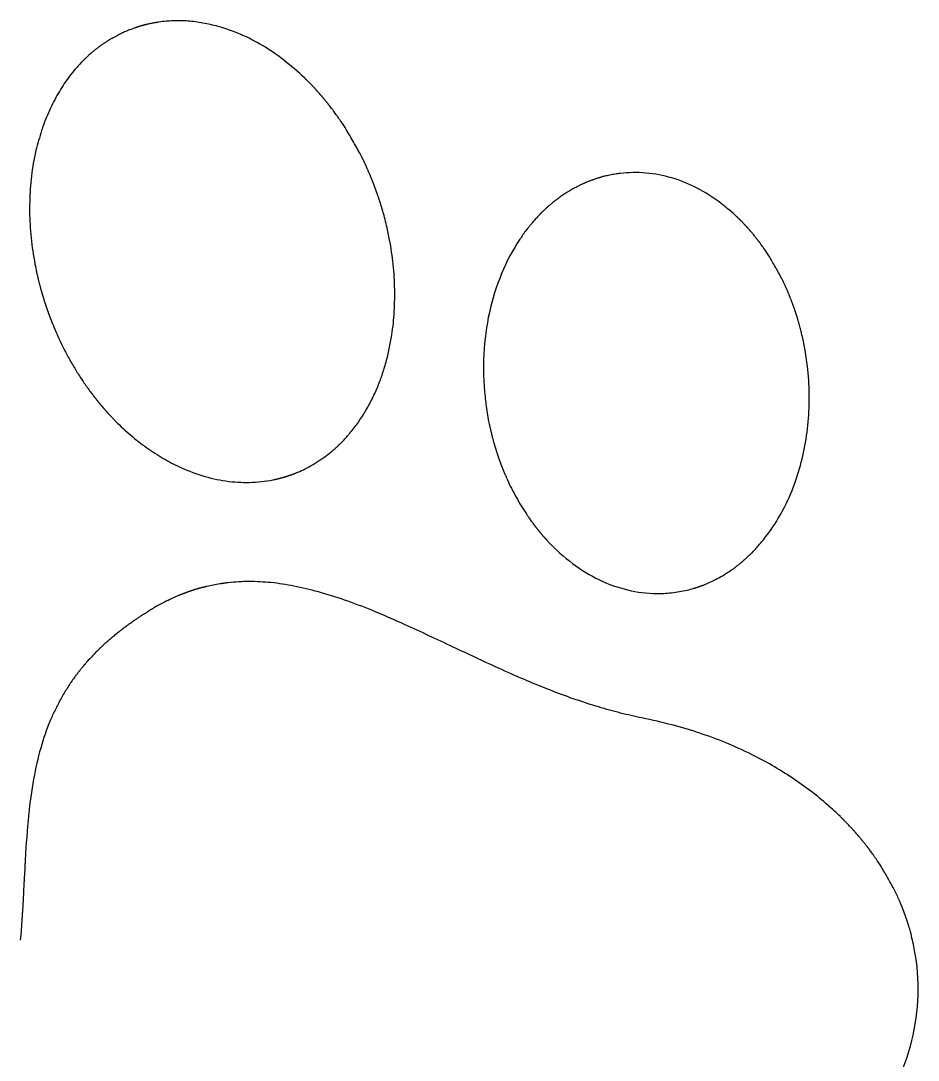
# Model space of a CAD drawing. Header units: millimetres. Extents: x 0 to 200, y 0 to 126.
# Drawn here: x 174.91 to 187.3, y 14.86 to 29.22 of the extents above; entities that cross this region are included whole.
import ezdxf

# ---------------------------------------------------------------- set-up
doc = ezdxf.new("R2010")
doc.units = ezdxf.units.MM
doc.layers.add('paw', color=70, linetype='Continuous')

msp = doc.modelspace()

# ---------------------------------------------------------------- linework, layer by layer
at = {"layer": 'paw'}
for points in [[(176.101, 28.936, -0.169493), (176.101, 28.936, -0.00052), (176.09, 28.928, -0.002874), (176.077, 28.919, -0.001784), (176.062, 28.909, 0.001252), (176.046, 28.899, 0.001379), (176.031, 28.889, 0.001282), (176.018, 28.88, 0.007016), (176.011, 28.875, 0.002512), (175.994, 28.863, 0.001573), (175.974, 28.848, 0.001459), (175.956, 28.834, 0.005998), (175.945, 28.826, 0.001713), (175.925, 28.81, 0.00241), (175.908, 28.795, 0.002729), (175.893, 28.783, 0.00523), (175.881, 28.773, -0.001247), (175.876, 28.769, -0.000733), (175.871, 28.764, -0.000733), (175.866, 28.76, -0.001253), (175.862, 28.756, 0.004143), (175.853, 28.749, 0.003411), (175.844, 28.741, 0.00207), (175.832, 28.73, 0.000463), (175.812, 28.711, 0.007597), (175.805, 28.705, 0.001193), (175.793, 28.692, 0.001325), (175.778, 28.678, 0.001156), (175.763, 28.663, 0.029311), (175.6, 28.477, 0.027282), (175.456, 28.27, 0.026311), (175.33, 28.04, 0.023164), (175.223, 27.789, 0.015723), (175.193, 27.7, 0.00475), (175.153, 27.563, 0.004756), (175.116, 27.425, 0.015607), (175.095, 27.333, 0.024199), (175.045, 26.984, 0.023662), (175.028, 26.628, 0.023274), (175.044, 26.267, 0.021703), (175.094, 25.9, 0.00237), (175.105, 25.843, 0.002063), (175.117, 25.783, 0.00108), (175.128, 25.728, 0.026397), (175.132, 25.713, -0.017223), (175.133, 25.709, -0.000349), (175.137, 25.691, -0.000824), (175.142, 25.67, -0.000554), (175.148, 25.646, 0.000476), (175.157, 25.607, 0.002851), (175.162, 25.586, 0.005327), (175.166, 25.572, 0.006353), (175.17, 25.559, -0.005206), (175.171, 25.554, -0.000759), (175.174, 25.543, -0.000858), (175.177, 25.531, -0.000736), (175.181, 25.518, 0.000736), (175.184, 25.506, 0.000858), (175.187, 25.493, 0.000759), (175.19, 25.483, 0.005206), (175.192, 25.478, -0.00143), (175.193, 25.474, -0.000682), (175.194, 25.469, -0.000676), (175.196, 25.464, -0.000961), (175.197, 25.459, 0.004025), (175.199, 25.454, 0.002194), (175.2, 25.448, 0.002185), (175.202, 25.441, 0.00347), (175.204, 25.436, -0.005991), (175.206, 25.431, -0.004448), (175.208, 25.425, -0.004496), (175.209, 25.42, -0.010126), (175.21, 25.416, 0.01321), (175.211, 25.411, 0.005379), (175.213, 25.406, 0.005317), (175.215, 25.4, 0.006755), (175.217, 25.394, -0.00648), (175.219, 25.388, -0.005228), (175.221, 25.382, -0.005286), (175.222, 25.377, -0.013515), (175.223, 25.373, 0.012625), (175.225, 25.366, 0.006985), (175.227, 25.358, 0.004692), (175.231, 25.347, 0.001438), (175.236, 25.331, -0.001253), (175.238, 25.325, -0.000733), (175.24, 25.319, -0.000733), (175.243, 25.312, -0.001247), (175.244, 25.307, 0.001247), (175.246, 25.301, 0.000733), (175.248, 25.295, 0.000733), (175.25, 25.289, 0.001253), (175.252, 25.283, -0.00067), (175.254, 25.278, -0.000442), (175.256, 25.272, -0.000445), (175.258, 25.266, -0.000862), (175.259, 25.261, 0.003698), (175.261, 25.256, 0.001465), (175.263, 25.25, 0.001449), (175.266, 25.242, 0.001817), (175.268, 25.235, -0.002175), (175.271, 25.229, -0.001585), (175.274, 25.221, -0.001601), (175.276, 25.214, -0.003526), (175.278, 25.208, 0.005455), (175.28, 25.202, 0.002355), (175.283, 25.195, 0.00233), (175.285, 25.187, 0.003086), (175.288, 25.18, -0.002423), (175.291, 25.173, -0.00185), (175.294, 25.165, -0.00187), (175.297, 25.157, -0.004406), (175.298, 25.152, 0.005532), (175.3, 25.146, 0.002095), (175.303, 25.138, 0.002074), (175.307, 25.13, 0.002531), (175.31, 25.122, -0.000595), (175.313, 25.114, -0.00048), (175.316, 25.105, -0.000485), (175.319, 25.097, -0.00125), (175.321, 25.092, 0.001977), (175.324, 25.086, 0.00069), (175.327, 25.077, 0.000685), (175.331, 25.068, 0.0008), (175.334, 25.059, -0.00067), (175.337, 25.051, -0.000574), (175.341, 25.042, -0.000578), (175.344, 25.033, -0.001656), (175.347, 25.027, 0.005395), (175.356, 25.005, 0.002757), (175.367, 24.977, 0.002545), (175.38, 24.946, 0.002199), (175.395, 24.914, -0.000104), (175.4, 24.901, -0.000074), (175.407, 24.886, -0.000074), (175.413, 24.873, -0.000157), (175.418, 24.862, 0.012494), (175.483, 24.723, 0.008991), (175.563, 24.57, 0.008866), (175.651, 24.418, 0.01072), (175.738, 24.278, 0.005215), (175.779, 24.217, 0.004172), (175.825, 24.152, 0.004265), (175.869, 24.091, 0.0084), (175.905, 24.044, -0.00125), (175.909, 24.039, -0.000485), (175.914, 24.032, -0.00048), (175.92, 24.025, -0.000595), (175.925, 24.018, 0.002191), (175.93, 24.012, 0.001959), (175.935, 24.005, 0.001964), (175.94, 23.999, 0.006118), (175.944, 23.995, -0.009413), (175.947, 23.99, -0.002187), (175.953, 23.983, -0.002256), (175.96, 23.974, -0.002208), (175.966, 23.965, 0.004303), (175.973, 23.957, 0.006185), (175.978, 23.95, 0.003488), (175.983, 23.944, 0.092452), (175.985, 23.943, -0.086348), (175.986, 23.941, -0.004468), (175.991, 23.937, -0.006982), (175.996, 23.931, -0.005005), (176.001, 23.924, 0.003982), (176.007, 23.917, 0.004263), (176.012, 23.91, 0.004048), (176.017, 23.904, 0.019954), (176.02, 23.901, -0.012021), (176.023, 23.898, -0.003842), (176.026, 23.894, -0.003831), (176.031, 23.889, -0.004269), (176.035, 23.884, 0.002181), (176.039, 23.879, 0.001454), (176.044, 23.873, 0.001464), (176.049, 23.867, 0.002872), (176.053, 23.863, -0.002623), (176.056, 23.859, -0.001337), (176.061, 23.853, -0.001328), (176.066, 23.847, -0.00199), (176.07, 23.842, 0.012532), (176.086, 23.824, 0.001275), (176.124, 23.783, 0.001744), (176.164, 23.741, 0.00413), (176.193, 23.709, 0.02092), (176.399, 23.515, 0.021474), (176.618, 23.34, 0.021963), (176.847, 23.188, 0.0246), (177.079, 23.063, 0.035528), (177.408, 22.935, 0.039883), (177.739, 22.86, 0.041213), (178.068, 22.84, 0.043489), (178.389, 22.876, 0.001396), (178.408, 22.879, 0.001877), (178.425, 22.883, 0.001283), (178.439, 22.886, 0.020051), (178.444, 22.887, -0.018283), (178.448, 22.888, -0.005981), (178.453, 22.889, -0.005951), (178.46, 22.891, -0.006687), (178.466, 22.892, 0.012828), (178.471, 22.893, 0.022899), (178.475, 22.894, 0.021137), (178.479, 22.895, 0.456371), (178.479, 22.896, -0.473945), (178.479, 22.896, -0.010202), (178.484, 22.898, -0.015708), (178.491, 22.899, -0.009), (178.498, 22.901, 0.009), (178.506, 22.903, 0.015708), (178.512, 22.904, 0.010202), (178.517, 22.906, 0.473945), (178.518, 22.907, -0.446825), (178.518, 22.907, -0.024557), (178.521, 22.908, -0.024877), (178.525, 22.909, -0.013896), (178.53, 22.91, 0.01436), (178.536, 22.911, 0.008443), (178.543, 22.913, 0.008441), (178.55, 22.915, 0.014245), (178.556, 22.917, -0.001782), (178.561, 22.919, -0.001103), (178.568, 22.921, -0.001106), (178.575, 22.923, -0.001994), (178.58, 22.925, 0.001247), (178.586, 22.927, 0.000733), (178.592, 22.929, 0.000733), (178.599, 22.931, 0.001253), (178.604, 22.933, -0.000659), (178.609, 22.935, -0.000391), (178.616, 22.937, -0.000391), (178.622, 22.939, -0.000675), (178.628, 22.941, 0.005143), (178.633, 22.943, 0.002219), (178.641, 22.945, 0.002196), (178.649, 22.948, 0.002907), (178.656, 22.951, -0.001807), (178.663, 22.954, -0.001557), (178.67, 22.956, -0.001567), (178.677, 22.959, -0.004538), (178.682, 22.96, 0.013133), (178.691, 22.964, 0.001687), (178.71, 22.972, 0.001932), (178.733, 22.981, 0.001473), (178.759, 22.992, 0.021767), (178.862, 23.041, 0.014379), (178.975, 23.106, 0.014392), (179.085, 23.178, 0.022111), (179.175, 23.246, -0.001026), (179.18, 23.25, -0.00047), (179.186, 23.255, -0.000466), (179.192, 23.26, -0.000644), (179.198, 23.265, 0.001917), (179.203, 23.269, 0.001529), (179.209, 23.274, 0.001545), (179.215, 23.279, 0.003899), (179.219, 23.282, -0.004289), (179.223, 23.286, -0.001642), (179.228, 23.29, -0.001626), (179.234, 23.295, -0.001998), (179.24, 23.3, 0.006684), (179.245, 23.305, 0.008668), (179.25, 23.309, 0.006798), (179.254, 23.312, 0.074214), (179.255, 23.314, -0.070274), (179.256, 23.316, -0.007403), (179.26, 23.319, -0.009042), (179.264, 23.323, -0.007137), (179.269, 23.327, 0.010652), (179.275, 23.332, 0.003639), (179.284, 23.34, 0.003616), (179.293, 23.349, 0.004167), (179.302, 23.357, -0.001333), (179.31, 23.366, -0.001478), (179.318, 23.374, -0.001367), (179.325, 23.38, -0.007684), (179.329, 23.384, 0.022331), (179.347, 23.401, 0.003143), (179.382, 23.44, 0.003848), (179.42, 23.482, 0.005347), (179.453, 23.52, 0.021547), (179.561, 23.66, 0.018486), (179.663, 23.816, 0.018158), (179.755, 23.983, 0.018749), (179.833, 24.153, 0.016374), (179.897, 24.322, 0.014658), (179.952, 24.501, 0.01434), (179.997, 24.687, 0.013955), (180.032, 24.877, 0.025217), (180.066, 25.2, 0.020942), (180.071, 25.545, 0.020602), (180.046, 25.895, 0.022067), (179.993, 26.235, 0.006892), (179.973, 26.329, 0.003673), (179.945, 26.446, 0.003208), (179.917, 26.556, 0.017047), (179.899, 26.616, -0.005705), (179.897, 26.622, -0.001199), (179.894, 26.633, -0.001257), (179.89, 26.645, -0.00119), (179.886, 26.658, 0.001461), (179.882, 26.671, 0.001499), (179.879, 26.684, 0.00145), (179.875, 26.695, 0.006318), (179.873, 26.701, -0.003358), (179.871, 26.708, -0.000708), (179.867, 26.719, -0.000742), (179.863, 26.733, -0.000704), (179.858, 26.746, 0.00215), (179.854, 26.76, 0.001958), (179.849, 26.775, 0.001958), (179.845, 26.788, 0.006336), (179.842, 26.796, -0.002414), (179.839, 26.803, -0.001799), (179.836, 26.811, -0.001818), (179.834, 26.818, -0.004132), (179.832, 26.824, 0.005455), (179.83, 26.83, 0.002355), (179.827, 26.837, 0.00233), (179.824, 26.845, 0.003086), (179.822, 26.852, -0.002423), (179.819, 26.859, -0.00185), (179.816, 26.867, -0.00187), (179.813, 26.875, -0.004406), (179.811, 26.88, 0.004406), (179.81, 26.886, 0.00187), (179.807, 26.893, 0.00185), (179.804, 26.901, 0.002423), (179.801, 26.908, -0.002423), (179.799, 26.915, -0.00185), (179.796, 26.923, -0.00187), (179.793, 26.931, -0.004406), (179.791, 26.936, 0.005532), (179.789, 26.942, 0.002095), (179.786, 26.95, 0.002074), (179.783, 26.958, 0.002531), (179.78, 26.966, -0.000595), (179.777, 26.974, -0.00048), (179.773, 26.983, -0.000485), (179.77, 26.991, -0.00125), (179.768, 26.996, 0.002556), (179.766, 27.002, 0.001003), (179.763, 27.01, 0.000993), (179.759, 27.018, 0.001239), (179.756, 27.026, -0.000213), (179.753, 27.035, -0.000125), (179.749, 27.045, -0.000125), (179.745, 27.054, -0.000212), (179.741, 27.063, 0.003239), (179.738, 27.072, 0.001352), (179.733, 27.084, 0.001338), (179.727, 27.096, 0.001734), (179.722, 27.108, -0.000399), (179.717, 27.119, -0.000362), (179.712, 27.131, -0.000362), (179.707, 27.142, -0.001159), (179.704, 27.149, 0.003481), (179.701, 27.156, 0.000848), (179.696, 27.168, 0.000869), (179.689, 27.182, 0.000866), (179.683, 27.196, -0.000615), (179.677, 27.21, -0.000576), (179.67, 27.224, -0.000572), (179.665, 27.237, -0.001975), (179.661, 27.245, 0.020009), (179.605, 27.36, 0.005324), (179.506, 27.538, 0.005361), (179.403, 27.715, 0.019355), (179.332, 27.824, -0.001665), (179.327, 27.831, -0.000482), (179.319, 27.843, -0.000485), (179.31, 27.856, -0.000518), (179.301, 27.869, 0.001074), (179.287, 27.889, 0.00294), (179.277, 27.904, 0.002415), (179.265, 27.92, 0.000537), (179.246, 27.947, 0.001038), (179.226, 27.974, 0.003794), (179.213, 27.991, 0.003759), (179.2, 28.008, 0.001005), (179.178, 28.035, -0.00125), (179.175, 28.04, -0.000485), (179.169, 28.047, -0.00048), (179.164, 28.054, -0.000595), (179.159, 28.061, 0.002531), (179.153, 28.067, 0.002074), (179.148, 28.075, 0.002095), (179.142, 28.081, 0.005532), (179.139, 28.086, -0.004406), (179.135, 28.09, -0.00187), (179.13, 28.096, -0.00185), (179.125, 28.103, -0.002423), (179.12, 28.109, 0.003086), (179.115, 28.115, 0.00233), (179.11, 28.121, 0.002355), (179.105, 28.128, 0.005455), (179.101, 28.132, -0.003526), (179.097, 28.137, -0.001601), (179.092, 28.142, -0.001585), (179.087, 28.149, -0.002175), (179.082, 28.154, 0.001817), (179.078, 28.16, 0.001449), (179.073, 28.166, 0.001465), (179.068, 28.171, 0.003698), (179.065, 28.175, -0.000862), (179.061, 28.179, -0.000445), (179.057, 28.184, -0.000442), (179.053, 28.189, -0.00067), (179.05, 28.193, 0.001438), (179.038, 28.206, 0.004692), (179.031, 28.215, 0.006985), (179.025, 28.221, 0.012625), (179.02, 28.226, -0.013515), (179.017, 28.229, -0.005286), (179.013, 28.233, -0.005228), (179.009, 28.238, -0.00648), (179.005, 28.242, 0.006755), (179.001, 28.247, 0.005317), (178.997, 28.252, 0.005379), (178.993, 28.256, 0.01321), (178.99, 28.259, -0.010126), (178.987, 28.262, -0.004496), (178.983, 28.266, -0.004448), (178.979, 28.271, -0.005991), (178.976, 28.275, 0.00442), (178.966, 28.285, 0.005736), (178.958, 28.295, 0.004249), (178.947, 28.306, 0.001278), (178.931, 28.323, -0.000736), (178.922, 28.332, -0.000858), (178.913, 28.341, -0.000759), (178.906, 28.349, -0.005206), (178.902, 28.353, 0.006691), (178.891, 28.364, 0.006375), (178.88, 28.376, 0.003306), (178.863, 28.392, 0.000494), (178.829, 28.425, 0.02524), (178.541, 28.673, 0.03072), (178.247, 28.874, 0.03233), (177.945, 29.029, 0.034577), (177.632, 29.139, 0.023746), (177.422, 29.187, 0.025735), (177.215, 29.213, 0.026509), (177.012, 29.217, 0.029018), (176.815, 29.199, -0.000669), (176.798, 29.196, -0.000809), (176.781, 29.193, -0.000686), (176.767, 29.191, -0.00552), (176.761, 29.191, 0.021012), (176.746, 29.188, 0.001303), (176.701, 29.179, 0.001145), (176.656, 29.169, 0.02525), (176.643, 29.166, -0.020666), (176.639, 29.165, -0.006738), (176.633, 29.163, -0.006702), (176.627, 29.162, -0.007508), (176.621, 29.161, 0.012828), (176.616, 29.16, 0.022899), (176.611, 29.159, 0.021137), (176.608, 29.158, 0.456371), (176.608, 29.157, -0.473945), (176.608, 29.156, -0.010202), (176.603, 29.155, -0.015708), (176.596, 29.153, -0.009), (176.589, 29.152, 0.009), (176.581, 29.15, 0.015708), (176.574, 29.149, 0.010202), (176.57, 29.147, 0.473945), (176.569, 29.146, -0.436772), (176.569, 29.146, -0.029178), (176.566, 29.144, -0.02736), (176.563, 29.143, -0.015209), (176.558, 29.143, 0.019854), (176.552, 29.142, 0.008931), (176.545, 29.14, 0.008826), (176.537, 29.137, 0.011892), (176.53, 29.135, -0.002642), (176.523, 29.132, -0.001919), (176.515, 29.13, -0.001938), (176.508, 29.127, -0.004246), (176.502, 29.125, 0.005133), (176.489, 29.121, 0.00336), (176.473, 29.115, 0.002468), (176.453, 29.108, 0.000944), (176.425, 29.098, 0.010135), (176.366, 29.075, 0.011493), (176.311, 29.05, 0.010441), (176.253, 29.021, 0.006208), (176.184, 28.984, 0.000958), (176.152, 28.966, 0.001572), (176.126, 28.951, 0.000144), (176.102, 28.937, 0.19136)], [(182.508, 26.882, -0.164176), (182.507, 26.881, -0.000394), (182.49, 26.87, -0.002465), (182.47, 26.858, -0.001524), (182.447, 26.843, 0.001698), (182.423, 26.828, 0.001958), (182.4, 26.813, 0.001753), (182.381, 26.8, 0.011437), (182.371, 26.794, 0.000435), (182.343, 26.773, 0.001793), (182.325, 26.76, 0.002884), (182.314, 26.752, 0.00766), (182.306, 26.745, -0.004201), (182.301, 26.741, -0.001471), (182.294, 26.736, -0.00146), (182.286, 26.73, -0.001707), (182.278, 26.724, 0.003598), (182.271, 26.719, 0.003068), (182.263, 26.712, 0.003092), (182.256, 26.707, 0.008764), (182.251, 26.703, -0.002866), (182.241, 26.694, -0.00311), (182.23, 26.685, -0.002953), (182.219, 26.676, -0.002141), (182.207, 26.666, 0.005988), (182.201, 26.661, 0.008), (182.196, 26.657, 0.005855), (182.191, 26.653, 0.078545), (182.19, 26.651, -0.073009), (182.189, 26.649, -0.006933), (182.185, 26.646, -0.008742), (182.18, 26.642, -0.006781), (182.175, 26.637, 0.005547), (182.17, 26.633, 0.005019), (182.164, 26.628, 0.005031), (182.159, 26.623, 0.015966), (182.156, 26.62, -0.007492), (182.153, 26.618, -0.004175), (182.15, 26.614, -0.004163), (182.146, 26.611, -0.006732), (182.143, 26.608, 0.010347), (182.14, 26.605, 0.001763), (182.132, 26.598, 0.001923), (182.124, 26.589, 0.001713), (182.115, 26.581, -0.002409), (182.106, 26.572, -0.002425), (182.097, 26.563, -0.002365), (182.089, 26.556, -0.009769), (182.084, 26.551, 0.012052), (182.081, 26.548, 0.012512), (182.077, 26.544, 0.012288), (182.074, 26.541, 0.051807), (182.073, 26.539, -0.042847), (182.072, 26.537, -0.014652), (182.069, 26.534, -0.014442), (182.067, 26.532, -0.016179), (182.064, 26.529, 0.028805), (182.054, 26.519, 0.000934), (182.014, 26.476, 0.001124), (181.976, 26.433, 0.0226), (181.965, 26.419, -0.007838), (181.96, 26.414, -0.00072), (181.95, 26.4, -0.000929), (181.937, 26.385, -0.000728), (181.923, 26.368, 0.002871), (181.888, 26.324, 0.010455), (181.867, 26.295, 0.00842), (181.844, 26.263, 0.00139), (181.802, 26.2, 0.049181), (181.548, 25.724, 0.043439), (181.38, 25.188, 0.042027), (181.303, 24.613, 0.039648), (181.32, 24.021, 0.007303), (181.332, 23.923, 0.003825), (181.35, 23.8, 0.002265), (181.369, 23.682, 0.038314), (181.378, 23.643, -0.020792), (181.38, 23.639, -0.001199), (181.383, 23.623, -0.001824), (181.388, 23.605, -0.001339), (181.392, 23.585, 0.001885), (181.396, 23.565, 0.003048), (181.4, 23.549, 0.000532), (181.404, 23.534, 0.191787), (181.404, 23.533, -0.19215), (181.405, 23.532, -0.005216), (181.406, 23.528, -0.010102), (181.407, 23.523, -0.006667), (181.408, 23.517, 0.006874), (181.409, 23.51, 0.006405), (181.41, 23.504, 0.006398), (181.412, 23.498, 0.021533), (181.413, 23.494, -0.011175), (181.414, 23.49, -0.001454), (181.416, 23.48, -0.001694), (181.419, 23.469, -0.001415), (181.422, 23.457, 0.00099), (181.431, 23.425, 0.003964), (181.436, 23.406, 0.006147), (181.44, 23.391, 0.006649), (181.445, 23.377, -0.0071), (181.446, 23.371, -0.002741), (181.449, 23.363, -0.002713), (181.451, 23.354, -0.003346), (181.454, 23.346, 0.004656), (181.456, 23.337, 0.003787), (181.459, 23.328, 0.003827), (181.461, 23.32, 0.009952), (181.463, 23.314, -0.007048), (181.465, 23.309, -0.005362), (181.467, 23.304, -0.005424), (181.468, 23.298, -0.012636), (181.469, 23.294, 0.012625), (181.471, 23.288, 0.006985), (181.473, 23.28, 0.004692), (181.477, 23.269, 0.001438), (181.482, 23.252, -0.001253), (181.484, 23.247, -0.000733), (181.486, 23.24, -0.000733), (181.488, 23.234, -0.001247), (181.49, 23.228, 0.002456), (181.492, 23.223, 0.001344), (181.494, 23.216, 0.001339), (181.496, 23.209, 0.002135), (181.499, 23.204), (181.501, 23.198), (181.503, 23.191), (181.506, 23.184), (181.508, 23.178, -0.00157), (181.51, 23.172, -0.000997), (181.512, 23.165, -0.001001), (181.514, 23.159, -0.001856), (181.516, 23.153, 0.005143), (181.518, 23.148, 0.002219), (181.521, 23.14, 0.002196), (181.524, 23.132, 0.002907), (181.526, 23.125, -0.002104), (181.529, 23.118, -0.001765), (181.532, 23.111, -0.00178), (181.534, 23.104, -0.004901), (181.536, 23.099, 0.009286), (181.538, 23.094, 0.002205), (181.541, 23.085, 0.002267), (181.545, 23.075, 0.002236), (181.549, 23.065, -0.002519), (181.553, 23.055, -0.002532), (181.557, 23.045, -0.002471), (181.561, 23.036, -0.010155), (181.562, 23.031, 0.011279), (181.564, 23.025, 0.002943), (181.568, 23.017, 0.002989), (181.571, 23.007, 0.003053), (181.575, 22.998, -0.000341), (181.579, 22.989, -0.000309), (181.583, 22.979, -0.000309), (181.587, 22.97, -0.00099), (181.59, 22.964, 0.004476), (181.594, 22.954, 0.001133), (181.601, 22.938, 0.000759), (181.612, 22.913, 0.000193), (181.629, 22.874, 0.012795), (181.683, 22.761, 0.009327), (181.749, 22.638, 0.00922), (181.82, 22.515, 0.011279), (181.891, 22.404, 0.004468), (181.918, 22.363, 0.002878), (181.95, 22.317, 0.002778), (181.981, 22.275, 0.009095), (182.002, 22.247, -0.00095), (182.006, 22.242, -0.000369), (182.011, 22.235, -0.000365), (182.017, 22.228, -0.000452), (182.022, 22.221, 0.002531), (182.027, 22.215, 0.002074), (182.033, 22.207, 0.002095), (182.038, 22.201, 0.005532), (182.042, 22.196, -0.004406), (182.046, 22.192, -0.00187), (182.051, 22.186, -0.00185), (182.056, 22.179, -0.002423), (182.061, 22.173, 0.003086), (182.066, 22.167, 0.00233), (182.071, 22.161, 0.002355), (182.076, 22.155, 0.005455), (182.08, 22.15, -0.004333), (182.084, 22.145, -0.001907), (182.089, 22.139, -0.001887), (182.094, 22.133, -0.002533), (182.099, 22.127, 0.005977), (182.104, 22.121, 0.00283), (182.111, 22.113, 0.002804), (182.118, 22.104, 0.003964), (182.125, 22.097, -0.001573), (182.131, 22.09, -0.001354), (182.138, 22.082, -0.001363), (182.144, 22.075, -0.003943), (182.148, 22.071, 0.012168), (182.168, 22.048, 0.003147), (182.202, 22.012, 0.003344), (182.239, 21.975, 0.005039), (182.271, 21.942, 0.042851), (182.622, 21.655, 0.051095), (182.998, 21.45, 0.053821), (183.389, 21.334, 0.057613), (183.788, 21.307, 0.015415), (183.894, 21.316, 0.01379), (184.005, 21.331, 0.014128), (184.11, 21.352, 0.019564), (184.204, 21.377, -0.000578), (184.208, 21.378, -0.000326), (184.214, 21.38, -0.000326), (184.22, 21.382, -0.000534), (184.225, 21.383, 0.002853), (184.23, 21.385, 0.001551), (184.236, 21.387, 0.001545), (184.242, 21.389, 0.002447), (184.247, 21.39, -0.000659), (184.253, 21.392, -0.000391), (184.259, 21.394, -0.000391), (184.265, 21.397, -0.000675), (184.271, 21.398, 0.005143), (184.276, 21.4, 0.002219), (184.284, 21.403, 0.002196), (184.292, 21.406, 0.002907), (184.299, 21.409, -0.002104), (184.306, 21.411, -0.001765), (184.314, 21.414, -0.00178), (184.32, 21.417, -0.004901), (184.325, 21.418, 0.011964), (184.336, 21.422, 0.001902), (184.356, 21.43, 0.00226), (184.379, 21.439, 0.003353), (184.398, 21.447, 0.018657), (184.477, 21.485, 0.009444), (184.574, 21.537, 0.009446), (184.669, 21.594, 0.018248), (184.743, 21.643, 0.002601), (184.768, 21.661, 0.00367), (184.789, 21.678, 0.003863), (184.81, 21.694, 0.003449), (184.831, 21.711, 0.001961), (184.836, 21.715), (184.843, 21.72), (184.849, 21.725, -0.001961), (184.854, 21.729, 0.000357), (184.86, 21.734, 0.000223), (184.866, 21.739, 0.000224), (184.872, 21.743, 0.000408), (184.876, 21.747, 0.012661), (184.89, 21.76, 0.000938), (184.928, 21.794, 0.001273), (184.965, 21.828, 0.006638), (184.985, 21.847, -0.002612), (184.99, 21.852, -0.001984), (184.996, 21.858, -0.002005), (185.002, 21.863, -0.004686), (185.007, 21.867, 0.011638), (185.01, 21.87, 0.012079), (185.014, 21.874, 0.011848), (185.017, 21.877, 0.050149), (185.018, 21.879, -0.042773), (185.019, 21.881, -0.014624), (185.021, 21.884, -0.014415), (185.024, 21.887, -0.016149), (185.027, 21.889, 0.031292), (185.044, 21.906, 0.002028), (185.09, 21.958, 0.003277), (185.136, 22.012, 0.00789), (185.169, 22.052, 0.066797), (185.525, 22.643, 0.055992), (185.739, 23.344, 0.053507), (185.798, 24.107, 0.050352), (185.697, 24.881, 0.004914), (185.682, 24.942, 0.003212), (185.664, 25.012, 0.002682), (185.646, 25.076, 0.017245), (185.636, 25.108, -0.006686), (185.634, 25.114, -0.008618), (185.632, 25.12, -0.006829), (185.63, 25.125, -0.072019), (185.63, 25.127, 0.074214), (185.63, 25.129, 0.006798), (185.629, 25.135, 0.008668), (185.627, 25.141, 0.006684), (185.624, 25.147, -0.002642), (185.622, 25.154, -0.001949), (185.619, 25.162, -0.001969), (185.616, 25.17, -0.004406), (185.615, 25.175, 0.001481), (185.613, 25.181, 0.000871), (185.611, 25.187, 0.000871), (185.609, 25.194, 0.001489), (185.607, 25.199, -0.000676), (185.603, 25.209, -0.00049), (185.6, 25.22, -0.000446), (185.595, 25.233, -0.00034), (185.591, 25.246, 0.003673), (185.589, 25.252, 0.001875), (185.587, 25.259, 0.001862), (185.584, 25.266, 0.002795), (185.582, 25.272, -0.00089), (185.579, 25.279, -0.000461), (185.576, 25.287, -0.000459), (185.573, 25.295, -0.000698), (185.571, 25.302, 0.000525), (185.558, 25.337, 0.002205), (185.55, 25.357, 0.003312), (185.544, 25.373, 0.002705), (185.537, 25.39, -0.000289), (185.534, 25.4, -0.000191), (185.529, 25.41, -0.000192), (185.525, 25.42, -0.000373), (185.522, 25.428, 0.003342), (185.516, 25.443, 0.002758), (185.509, 25.459, 0.001949), (185.501, 25.479, 0.000637), (185.488, 25.509, -0.00023), (185.482, 25.521, -0.000216), (185.477, 25.533, -0.000215), (185.472, 25.544, -0.000752), (185.469, 25.551, 0.020478), (185.418, 25.658, 0.006154), (185.331, 25.815, 0.006122), (185.241, 25.97, 0.021097), (185.177, 26.067, -0.001049), (185.172, 26.073, -0.0003), (185.165, 26.083, -0.000302), (185.157, 26.094, -0.000321), (185.149, 26.105, 0.000885), (185.131, 26.131, 0.003237), (185.118, 26.148, 0.005014), (185.109, 26.16, 0.007691), (185.101, 26.17, -0.003406), (185.097, 26.176, -0.001424), (185.091, 26.183, -0.001409), (185.084, 26.192, -0.001827), (185.078, 26.199, 0.002336), (185.067, 26.214, 0.002825), (185.056, 26.228, 0.001953), (185.042, 26.245, 0.000514), (185.02, 26.273, 0.001106), (185.008, 26.287, 0.00224), (184.999, 26.298, 0.002762), (184.992, 26.307, 0.003603), (184.985, 26.315, -0.001247), (184.981, 26.319, -0.000733), (184.976, 26.324, -0.000733), (184.972, 26.33, -0.001253), (184.968, 26.334, 0.002447), (184.965, 26.338, 0.001545), (184.96, 26.343, 0.001551), (184.956, 26.348, 0.002853), (184.953, 26.352, -0.000466), (184.949, 26.355, -0.00029), (184.945, 26.36, -0.000291), (184.941, 26.364, -0.000528), (184.938, 26.368, 0.005075), (184.935, 26.371, 0.003443), (184.931, 26.375, 0.003468), (184.928, 26.379, 0.006933), (184.925, 26.381, -0.01036), (184.922, 26.384, -0.004426), (184.918, 26.388, -0.004377), (184.914, 26.393, -0.005744), (184.911, 26.397, 0.006272), (184.901, 26.408, 0.007247), (184.891, 26.418, 0.005454), (184.879, 26.43, 0.001825), (184.862, 26.448, -0.002219), (184.855, 26.454, -0.002414), (184.849, 26.461, -0.002265), (184.843, 26.466, -0.011849), (184.84, 26.47, 0.020857), (184.838, 26.472, 0.006817), (184.834, 26.476, 0.006779), (184.829, 26.481, 0.007602), (184.824, 26.484, -0.012628), (184.82, 26.488, -0.022524), (184.817, 26.491, -0.020497), (184.815, 26.494, -0.45784), (184.815, 26.495, 0.483273), (184.815, 26.495, 0.013454), (184.812, 26.499, 0.017913), (184.808, 26.502, 0.010103), (184.803, 26.507, -0.011898), (184.797, 26.511, -0.009267), (184.79, 26.517, -0.009388), (184.785, 26.522, -0.022377), (184.781, 26.527, 0.040115), (184.761, 26.547, 0.002808), (184.699, 26.599, 0.00443), (184.634, 26.653, 0.007808), (184.578, 26.697, 0.042566), (184.248, 26.906, 0.048145), (183.9, 27.047, 0.049883), (183.543, 27.114, 0.052455), (183.186, 27.108, 0.010586), (183.119, 27.099, 0.006523), (183.042, 27.085, 0.005982), (182.97, 27.07, 0.026083), (182.928, 27.059, -0.005728), (182.923, 27.057, -0.000703), (182.913, 27.054, -0.000832), (182.901, 27.05, -0.000687), (182.888, 27.047, 0.002575), (182.867, 27.04, 0.006077), (182.852, 27.036, 0.005691), (182.836, 27.03, 0.002008), (182.814, 27.022, -0.000071), (182.808, 27.02, -0.000039), (182.801, 27.017, -0.000039), (182.794, 27.015, -0.000062), (182.787, 27.012, 0.001211), (182.764, 27.004, 0.004202), (182.749, 26.998, 0.005014), (182.736, 26.993, 0.002344), (182.718, 26.985, -0.000036), (182.707, 26.98, -0.000033), (182.695, 26.975, -0.000033), (182.685, 26.971, -0.000105), (182.678, 26.968, 0.012991), (182.669, 26.964, 0.001555), (182.651, 26.955, 0.001853), (182.63, 26.945, 0.001521), (182.607, 26.933, -0.000872), (182.584, 26.921, -0.000912), (182.561, 26.91, -0.000874), (182.541, 26.9, -0.004041), (182.53, 26.894, 0.005314), (182.522, 26.89, 0.008129), (182.515, 26.887, 0.003644), (182.509, 26.883, 0.180323)]]:
    msp.add_lwpolyline(points, format="xyb", close=True, dxfattribs=at)
msp.add_lwpolyline([(186.971, 14.469, 0.051959), (187.195, 15.051, 0.051016), (187.298, 15.678, 0.054371), (187.268, 16.299, 0.010191), (187.249, 16.4, 0.006375), (187.224, 16.518, 0.006181), (187.198, 16.629, 0.019482), (187.176, 16.702, -0.007558), (187.175, 16.706, -0.004788), (187.173, 16.711, -0.004807), (187.172, 16.715, -0.008849), (187.171, 16.719, 0.014124), (187.17, 16.723, 0.005085), (187.168, 16.729, 0.005039), (187.166, 16.736, 0.00596), (187.164, 16.742, -0.002873), (187.159, 16.756, -0.005173), (187.155, 16.768, -0.006263), (187.152, 16.778, -0.012819), (187.15, 16.786, 0.016537), (187.149, 16.79, 0.005071), (187.147, 16.797, 0.005068), (187.144, 16.804, 0.00553), (187.142, 16.81, -0.002843), (187.139, 16.817, -0.002118), (187.136, 16.825, -0.00214), (187.134, 16.833, -0.004858), (187.132, 16.838, 0.005455), (187.13, 16.844, 0.002355), (187.127, 16.851, 0.00233), (187.124, 16.859, 0.003086), (187.122, 16.867, -0.002632), (187.119, 16.874, -0.001989), (187.116, 16.882, -0.00201), (187.113, 16.889, -0.004663), (187.111, 16.895, 0.006936), (187.109, 16.901, 0.0024), (187.106, 16.909, 0.002384), (187.103, 16.918, 0.002768), (187.099, 16.927, -0.001937), (187.096, 16.936, -0.00191), (187.093, 16.944, -0.001875), (187.09, 16.952, -0.007331), (187.088, 16.956, 0.011395), (187.086, 16.961, 0.00223), (187.083, 16.97, 0.002366), (187.079, 16.98, 0.002191), (187.074, 16.991, -0.001833), (187.07, 17.001, -0.002089), (187.066, 17.011, -0.001891), (187.062, 17.019, -0.011737), (187.061, 17.024, 0.017684), (187.059, 17.029, 0.00178), (187.054, 17.04, 0.002232), (187.048, 17.053, 0.001774), (187.042, 17.067, -0.000288), (187.036, 17.081, -0.000295), (187.029, 17.096, -0.000286), (187.023, 17.108, -0.001248), (187.02, 17.116, 0.018638), (186.967, 17.225, 0.006365), (186.881, 17.38, 0.006337), (186.792, 17.533, 0.019267), (186.726, 17.633, -0.001467), (186.721, 17.64, -0.000458), (186.714, 17.651, -0.000458), (186.705, 17.663, -0.000506), (186.697, 17.675, 0.002437), (186.675, 17.706, 0.003146), (186.654, 17.735, 0.003478), (186.636, 17.76, 0.005585), (186.62, 17.781, -0.001656), (186.616, 17.786, -0.000578), (186.61, 17.793, -0.000574), (186.604, 17.801, -0.00067), (186.599, 17.808, 0.001722), (186.589, 17.82, 0.002451), (186.581, 17.831, 0.002153), (186.571, 17.843, 0.000972), (186.559, 17.859), (186.554, 17.864), (186.549, 17.87), (186.544, 17.876), (186.54, 17.882, -0.000062), (186.536, 17.887, -0.000039), (186.531, 17.893, -0.000039), (186.526, 17.899, -0.000071), (186.522, 17.904, 0.00175), (186.512, 17.916, 0.002107), (186.502, 17.928, 0.0023), (186.493, 17.938, 0.004095), (186.486, 17.947, -0.001247), (186.482, 17.951, -0.000733), (186.478, 17.956, -0.000733), (186.473, 17.961, -0.001253), (186.47, 17.966, 0.001253), (186.466, 17.97, 0.000733), (186.462, 17.975, 0.000733), (186.457, 17.98, 0.001247), (186.453, 17.985, -0.001247), (186.45, 17.989, -0.000733), (186.445, 17.994, -0.000733), (186.441, 17.999, -0.001253), (186.437, 18.003, 0.001438), (186.426, 18.017, 0.004692), (186.418, 18.025, 0.006985), (186.412, 18.031, 0.012625), (186.408, 18.036, -0.012048), (186.405, 18.039, -0.005165), (186.401, 18.043, -0.005107), (186.397, 18.048, -0.00671), (186.393, 18.052, 0.014561), (186.388, 18.058, 0.001091), (186.373, 18.074, 0.001509), (186.355, 18.093, 0.001146), (186.335, 18.114, -0.000146), (186.315, 18.135, -0.000221), (186.298, 18.153, -0.000084), (186.283, 18.168, -0.00527), (186.281, 18.171, 0.009108), (186.278, 18.173, 0.001007), (186.273, 18.178, 0.001228), (186.267, 18.184, 0.000993), (186.261, 18.19, -0.001744), (186.254, 18.197, -0.001894), (186.248, 18.203, -0.001779), (186.243, 18.209, -0.009264), (186.24, 18.212, 0.02212), (186.224, 18.228, 0.000878), (186.164, 18.284, 0.00175), (186.103, 18.339, 0.003915), (186.056, 18.381, 0.01825), (185.821, 18.574, 0.015872), (185.561, 18.759, 0.0156), (185.285, 18.93, 0.015971), (185.001, 19.082, 0.01724), (184.649, 19.241, 0.017399), (184.289, 19.375, 0.016668), (183.906, 19.489, 0.013303), (183.487, 19.586, -0.011803), (183.19, 19.654, -0.010753), (182.888, 19.738, -0.010332), (182.578, 19.838, -0.009005), (182.258, 19.955, -0.006506), (181.977, 20.068, -0.005456), (181.682, 20.195, -0.004313), (181.332, 20.354, -0.001914), (180.872, 20.569, 0.003533), (180.218, 20.873, 0.009951), (179.756, 21.073, 0.013619), (179.38, 21.214, 0.016026), (179.017, 21.327, 0.018447), (178.679, 21.407, 0.023442), (178.362, 21.455, 0.025079), (178.062, 21.47, 0.028272), (177.773, 21.454, 0.001253), (177.746, 21.451, 0.004245), (177.728, 21.449, 0.005583), (177.713, 21.447, 0.00375), (177.696, 21.444, -0.005346), (177.686, 21.442, -0.006583), (177.676, 21.441, -0.005527), (177.668, 21.44, -0.047071), (177.664, 21.44, 0.070666), (177.655, 21.439, 0.000361), (177.564, 21.421, 0.000764), (177.476, 21.404, 0.030908), (177.457, 21.399, -0.014333), (177.452, 21.397, -0.002748), (177.443, 21.395, -0.002926), (177.432, 21.392, -0.002691), (177.421, 21.389, 0.003522), (177.409, 21.386, 0.003595), (177.398, 21.383, 0.00349), (177.388, 21.381, 0.014925), (177.382, 21.379, -0.016357), (177.377, 21.377, -0.008371), (177.371, 21.376, -0.008309), (177.365, 21.374, -0.012369), (177.359, 21.373, 0.014681), (177.354, 21.372, 0.02636), (177.35, 21.371, 0.027285), (177.347, 21.37, 0.440849), (177.347, 21.369, -0.431306), (177.347, 21.368, -0.031753), (177.344, 21.367, -0.028689), (177.34, 21.366, -0.015908), (177.336, 21.366, 0.019854), (177.33, 21.364, 0.008931), (177.323, 21.363, 0.008826), (177.315, 21.36, 0.011892), (177.308, 21.358, -0.002642), (177.301, 21.355, -0.001919), (177.293, 21.353, -0.001938), (177.286, 21.35, -0.004246), (177.28, 21.348, 0.001481), (177.275, 21.346, 0.000871), (177.268, 21.344, 0.000871), (177.262, 21.342, 0.001489), (177.256, 21.34, -0.000659), (177.251, 21.339, -0.000391), (177.244, 21.336, -0.000391), (177.238, 21.334, -0.000675), (177.233, 21.333, 0.005143), (177.227, 21.331, 0.002219), (177.22, 21.328, 0.002196), (177.212, 21.325, 0.002907), (177.205, 21.322, -0.002423), (177.197, 21.32, -0.00185), (177.19, 21.317, -0.00187), (177.182, 21.314, -0.004406), (177.177, 21.312, 0.005532), (177.171, 21.31, 0.002095), (177.163, 21.307, 0.002074), (177.155, 21.304, 0.002531), (177.147, 21.301, -0.001143), (177.139, 21.298, -0.000921), (177.13, 21.295, -0.000931), (177.122, 21.291, -0.002394), (177.116, 21.289, 0.008407), (177.107, 21.286, 0.003732), (177.094, 21.28, 0.00185), (177.075, 21.272, 0.000274), (177.035, 21.255, 0.012132), (176.967, 21.223, 0.003613), (176.864, 21.171, 0.000586), (176.752, 21.114, 0.193879), (176.746, 21.107, -0.171442), (176.745, 21.106, -0.000164), (176.722, 21.091, -0.001606), (176.695, 21.074, -0.000982), (176.664, 21.055, 0.000734), (176.632, 21.035, 0.000923), (176.602, 21.017, 0.000735), (176.577, 21.001, 0.007331), (176.566, 20.994, -0.000308), (176.557, 20.988, -0.000079), (176.543, 20.979, -0.000081), (176.527, 20.968, -0.000082), (176.511, 20.957, 0.001059), (176.495, 20.947, 0.001166), (176.48, 20.936, 0.001084), (176.467, 20.928, 0.005939), (176.46, 20.923, -0.002983), (176.454, 20.918, -0.000727), (176.443, 20.911, -0.000745), (176.431, 20.902, -0.000742), (176.418, 20.893, 0.002322), (176.406, 20.885, 0.002502), (176.394, 20.876, 0.002362), (176.384, 20.869, 0.011977), (176.378, 20.864, -0.008435), (176.373, 20.86, -0.002395), (176.365, 20.854, -0.002412), (176.356, 20.847, -0.002551), (176.346, 20.841, 0.00323), (176.337, 20.834, 0.002786), (176.327, 20.827, 0.002805), (176.319, 20.82, 0.008126), (176.313, 20.816, -0.001597), (176.3, 20.805, -0.00257), (176.289, 20.796, -0.002582), (176.277, 20.788, -0.001634), (176.264, 20.777, 0.004135), (176.24, 20.759, 0.003241), (176.214, 20.738, 0.003294), (176.19, 20.718, 0.007416), (176.172, 20.702, -0.005323), (176.167, 20.698, -0.002382), (176.161, 20.693, -0.002357), (176.155, 20.688, -0.003199), (176.149, 20.683, 0.007499), (176.143, 20.678, 0.004342), (176.135, 20.672, 0.004339), (176.128, 20.666, 0.007276), (176.122, 20.66, -0.005023), (176.117, 20.655, -0.003338), (176.11, 20.649, -0.003359), (176.104, 20.643, -0.00655), (176.098, 20.638, 0.00417), (176.09, 20.632, 0.004318), (176.082, 20.625, 0.003812), (176.074, 20.617, 0.002174), (176.064, 20.608, -0.001019), (176.054, 20.599, -0.000234), (176.038, 20.584, -0.000194), (176.022, 20.569, -0.001686), (176.015, 20.563, 0.008004), (176.011, 20.559, 0.001047), (176.004, 20.553, 0.001218), (175.996, 20.545, 0.001019), (175.988, 20.536, -0.001163), (175.979, 20.527, -0.001362), (175.97, 20.519, -0.0012), (175.963, 20.512, -0.008345), (175.96, 20.509, 0.019437), (175.939, 20.489, 0.001352), (175.882, 20.428, 0.00123), (175.825, 20.367, 0.022384), (175.808, 20.347, -0.0075), (175.804, 20.343, -0.002756), (175.8, 20.337, -0.002731), (175.794, 20.331, -0.003275), (175.789, 20.325, 0.003741), (175.784, 20.319, 0.003114), (175.779, 20.313, 0.003143), (175.774, 20.307, 0.008518), (175.771, 20.303, -0.007864), (175.767, 20.298, -0.000899), (175.757, 20.286, -0.001086), (175.746, 20.272, -0.000884), (175.734, 20.258, 0.002556), (175.722, 20.243, 0.002309), (175.709, 20.226, 0.002312), (175.697, 20.212, 0.007355), (175.69, 20.202, -0.001007), (175.683, 20.193, -0.000431), (175.674, 20.18, -0.000427), (175.664, 20.167, -0.000562), (175.655, 20.155, 0.018227), (175.57, 20.034, 0.01249), (175.483, 19.891, 0.01231), (175.402, 19.74, 0.015328), (175.333, 19.596, 0.030663), (175.196, 19.22, 0.024705), (175.095, 18.802, 0.020954), (175.022, 18.313, 0.011961), (174.973, 17.717, -0.000074), (174.971, 17.687, -0.00005), (174.969, 17.653, -0.00005), (174.968, 17.621, -0.0001), (174.966, 17.595, 0.000796), (174.964, 17.566, 0.000257), (174.962, 17.524, 0.000256), (174.96, 17.477, 0.000287), (174.957, 17.432, -0.000086), (174.953, 17.352, -0.00026), (174.95, 17.297, -0.000155), (174.946, 17.23, -0.000016), (174.938, 17.069, -0.00609), (174.9, 16.514, -0.01021)], format="xyb", dxfattribs=at)

doc.saveas('drawing.dxf')
